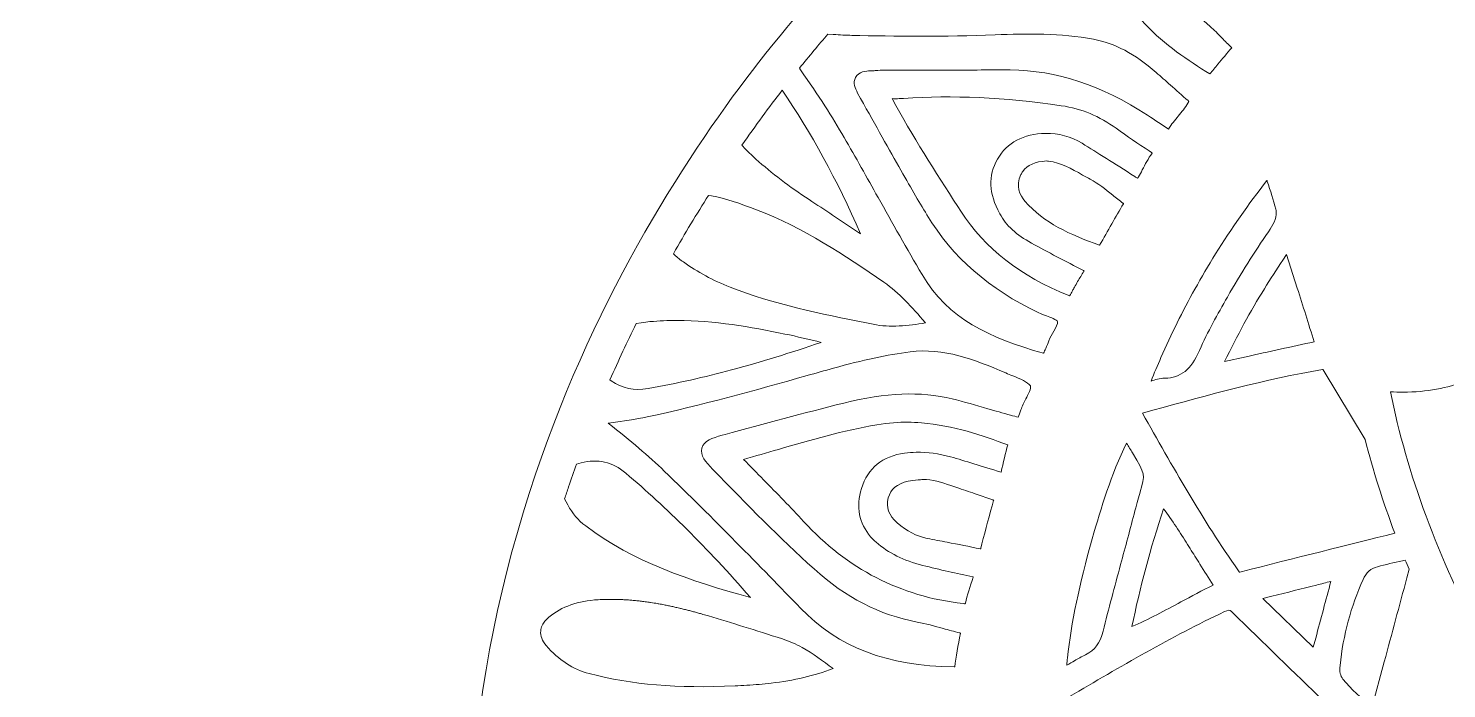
# Model space of a CAD drawing. Extents: x 126 to 2875, y -2951 to -49.
# Drawn here: x 126 to 761, y -1525 to -1229 of the extents above; entities that cross this region are included whole.
import ezdxf

# ---------------------------------------------------------------- set-up
doc = ezdxf.new("R2010")
doc.units = 0
doc.header["$MEASUREMENT"] = 0
doc.layers.add('Layer 1', color=7, linetype='Continuous')

# ---------------------------------------------------------------- blocks, each defined once
blk = doc.blocks.new('block 2')
at = {"layer": 'Layer 1', "lineweight": 0}
for points, knots in [([(2818.52, -1015.73), (2765.29, -1065.49), (2703.63, -1093.3), (2640.24, -1096.15), (2556.69, -1099.87), (2474.7, -1071.45), (2412.6, -1046.28), (2390.46, -1037.31), (2368.11, -1027.6), (2346.48, -1018.23), (2338.27, -1014.67), (2330.02, -1011.09), (2321.71, -1007.53), (2370.51, -1008.44), (2426.27, -1007.2), (2513.09, -924.65), (2568.78, -871.7), (2642.17, -798.11), (2625.81, -711.87), (2622.52, -694.49), (2611.09, -653.09), (2560.09, -612.54), (2565.36, -622.37), (2601.86, -692.87), (2569.54, -747.69), (2554.2, -773.71), (2526.78, -791.73), (2470.03, -803.98), (2455.63, -807.08), (2439.86, -809.44), (2422.81, -811.04), (2491.94, -734.79), (2533.75, -634.63), (2547.11, -513), (2561.91, -378.42), (2538.09, -252.24), (2515.5, -170.1), (2510.84, -153.21), (2505.7, -136.24), (2500.21, -119.65), (2496.11, -107.32), (2491.02, -97.85), (2485.03, -91.28), (2485.03, -91.28), (2489.08, -88.91), (2489.08, -88.91), (2488.22, -87.43), (2467.53, -52.75), (2420.58, -50.35), (2390.21, -48.79), (2356.11, -61.25), (2319.21, -87.4), (2293.72, -105.48), (2266.78, -130.21), (2238.64, -161.33), (2186.92, -191.97), (2146.46, -219.39), (2111.33, -247.55), (2059.02, -289.5), (2001.37, -329.63), (1934.36, -338.98), (1877.45, -346.93), (1826.29, -329.19), (1772.12, -310.4), (1744.15, -300.69), (1715.23, -290.66), (1685.52, -284.53), (1598.6, -266.59), (1534.9, -282.01), (1500.31, -329.06), (1465.72, -282.01), (1402.02, -266.61), (1315.1, -284.53), (1285.39, -290.66), (1256.47, -300.69), (1228.5, -310.4), (1174.33, -329.19), (1123.17, -346.93), (1066.26, -338.98), (999.25, -329.63), (941.6, -289.5), (889.29, -247.55), (854.16, -219.39), (813.72, -191.97), (761.98, -161.33), (733.84, -130.21), (706.9, -105.48), (681.41, -87.4), (644.51, -61.25), (610.42, -48.78), (580.04, -50.35), (533.09, -52.75), (512.4, -87.43), (511.54, -88.91), (511.54, -88.91), (515.6, -91.28), (515.6, -91.28), (509.6, -97.85), (504.51, -107.32), (500.43, -119.65), (494.91, -136.25), (489.76, -153.22), (485.12, -170.1), (462.53, -252.24), (438.71, -378.42), (453.51, -513), (466.87, -634.63), (508.68, -734.79), (577.81, -811.04), (560.76, -809.44), (544.99, -807.08), (530.59, -803.98), (473.84, -791.73), (446.42, -773.71), (431.08, -747.69), (398.76, -692.87), (435.26, -622.37), (440.53, -612.54), (389.53, -653.09), (378.1, -694.49), (374.81, -711.87), (358.45, -798.11), (431.84, -871.7), (487.53, -924.65), (574.36, -1007.2), (630.11, -1008.44), (678.91, -1007.53), (670.6, -1011.09), (662.35, -1014.67), (654.14, -1018.23), (632.51, -1027.6), (610.16, -1037.31), (588.02, -1046.28), (525.92, -1071.45), (443.9, -1099.88), (360.39, -1096.15), (296.99, -1093.3), (235.33, -1065.49), (182.1, -1015.73), (182.1, -1015.73), (125.87, -963.15), (125.87, -963.15), (125.87, -963.15), (170.22, -1026.07), (170.22, -1026.07), (219.77, -1096.34), (304.4, -1156.08), (385.84, -1178.26), (421.01, -1187.83), (457.96, -1193.28), (496.54, -1194.59), (485.65, -1205.66), (470.29, -1222.36), (453.05, -1244.47), (422.71, -1283.4), (380.73, -1347.02), (353.04, -1429.06), (321.9, -1521.35), (314.84, -1617.62), (332.07, -1715.18), (353.53, -1836.78), (412.97, -1960.62), (508.76, -2083.27), (508.76, -2083.27), (517.35, -2094.25), (517.35, -2094.25), (517.35, -2094.25), (522.39, -2081.24), (522.39, -2081.24), (522.59, -2080.7), (544.03, -2026.57), (607.28, -1966.45), (618.55, -1955.74), (631.63, -1944.41), (646.68, -1932.9), (644.92, -1962.85), (643.59, -2025.77), (654.99, -2105.75), (664.24, -2170.7), (680.05, -2233.27), (701.96, -2291.74), (729.36, -2364.83), (766.43, -2431.68), (812.16, -2490.44), (814.05, -2493.21), (839.63, -2531.25), (859.49, -2587.32), (878.32, -2640.42), (895.73, -2721.14), (871.87, -2804.06), (871.87, -2804.06), (865.62, -2825.84), (865.62, -2825.84), (865.62, -2825.84), (884.08, -2812.68), (884.08, -2812.68), (885.65, -2811.57), (922.92, -2784.71), (954.16, -2735.73), (978.8, -2697.08), (1003.28, -2637.97), (992.89, -2564.05), (993.48, -2564.79), (994.03, -2565.49), (994.54, -2566.17), (1016.21, -2595.31), (1039.76, -2622.73), (1064.5, -2647.63), (1109.21, -2692.65), (1155.37, -2726.78), (1201.72, -2749.11), (1255.68, -2775.1), (1310.13, -2785.14), (1363.64, -2778.93), (1378.87, -2809.5), (1404.34, -2833.21), (1429, -2856.2), (1455.2, -2880.59), (1479.94, -2903.62), (1493.04, -2933.91), (1493.04, -2933.91), (1500.31, -2950.67), (1500.31, -2950.67), (1500.31, -2950.67), (1507.58, -2933.91), (1507.58, -2933.91), (1520.68, -2903.62), (1545.42, -2880.59), (1571.62, -2856.2), (1596.29, -2833.21), (1621.76, -2809.5), (1636.98, -2778.93), (1690.49, -2785.14), (1744.94, -2775.1), (1798.9, -2749.11), (1845.25, -2726.78), (1891.43, -2692.65), (1936.12, -2647.63), (1960.86, -2622.73), (1984.41, -2595.33), (2006.08, -2566.18), (2006.59, -2565.5), (2007.14, -2564.79), (2007.73, -2564.05), (1997.35, -2637.97), (2021.82, -2697.08), (2046.46, -2735.73), (2077.7, -2784.71), (2114.98, -2811.57), (2116.54, -2812.68), (2116.54, -2812.68), (2135, -2825.84), (2135, -2825.84), (2135, -2825.84), (2128.75, -2804.06), (2128.75, -2804.06), (2104.89, -2721.14), (2122.3, -2640.42), (2141.13, -2587.32), (2161.01, -2531.22), (2186.59, -2493.18), (2188.46, -2490.44), (2234.19, -2431.68), (2271.26, -2364.83), (2298.65, -2291.74), (2320.57, -2233.27), (2336.38, -2170.7), (2345.63, -2105.75), (2357.03, -2025.77), (2355.7, -1962.85), (2353.94, -1932.9), (2368.99, -1944.41), (2382.07, -1955.74), (2393.34, -1966.45), (2456.59, -2026.57), (2478.03, -2080.7), (2478.23, -2081.24), (2478.23, -2081.24), (2483.25, -2094.29), (2483.25, -2094.29), (2483.25, -2094.29), (2491.86, -2083.27), (2491.86, -2083.27), (2587.65, -1960.62), (2647.09, -1836.78), (2668.55, -1715.18), (2685.78, -1617.62), (2678.72, -1521.35), (2647.58, -1429.06), (2619.89, -1347.02), (2577.91, -1283.4), (2547.57, -1244.47), (2530.33, -1222.36), (2514.97, -1205.66), (2504.08, -1194.59), (2542.66, -1193.28), (2579.61, -1187.83), (2614.78, -1178.26), (2696.22, -1156.08), (2780.85, -1096.34), (2830.4, -1026.07), (2830.4, -1026.07), (2874.75, -963.15), (2874.75, -963.15), (2874.75, -963.15), (2818.52, -1015.73), (2818.52, -1015.73)], [0, 0, 0, 0, 1, 1, 1, 2, 2, 2, 3, 3, 3, 4, 4, 4, 5, 5, 5, 6, 6, 6, 7, 7, 7, 8, 8, 8, 9, 9, 9, 10, 10, 10, 11, 11, 11, 12, 12, 12, 13, 13, 13, 14, 14, 14, 15, 15, 15, 16, 16, 16, 17, 17, 17, 18, 18, 18, 19, 19, 19, 20, 20, 20, 21, 21, 21, 22, 22, 22, 23, 23, 23, 24, 24, 24, 25, 25, 25, 26, 26, 26, 27, 27, 27, 28, 28, 28, 29, 29, 29, 30, 30, 30, 31, 31, 31, 32, 32, 32, 33, 33, 33, 34, 34, 34, 35, 35, 35, 36, 36, 36, 37, 37, 37, 38, 38, 38, 39, 39, 39, 40, 40, 40, 41, 41, 41, 42, 42, 42, 43, 43, 43, 44, 44, 44, 45, 45, 45, 46, 46, 46, 47, 47, 47, 48, 48, 48, 49, 49, 49, 50, 50, 50, 51, 51, 51, 52, 52, 52, 53, 53, 53, 54, 54, 54, 55, 55, 55, 56, 56, 56, 57, 57, 57, 58, 58, 58, 59, 59, 59, 60, 60, 60, 61, 61, 61, 62, 62, 62, 63, 63, 63, 64, 64, 64, 65, 65, 65, 66, 66, 66, 67, 67, 67, 68, 68, 68, 69, 69, 69, 70, 70, 70, 71, 71, 71, 72, 72, 72, 73, 73, 73, 74, 74, 74, 75, 75, 75, 76, 76, 76, 77, 77, 77, 78, 78, 78, 79, 79, 79, 80, 80, 80, 81, 81, 81, 82, 82, 82, 83, 83, 83, 84, 84, 84, 85, 85, 85, 86, 86, 86, 87, 87, 87, 88, 88, 88, 89, 89, 89, 90, 90, 90, 91, 91, 91, 92, 92, 92, 93, 93, 93, 94, 94, 94, 95, 95, 95, 96, 96, 96, 97, 97, 97, 98, 98, 98, 99, 99, 99, 100, 100, 100, 101, 101, 101, 102, 102, 102, 102]), ([(607.9, -1190.24), (607.9, -1190.24), (607.22, -1187.69), (607.22, -1187.69), (612.84, -1186.84), (618.49, -1185.9), (624.17, -1184.89), (624.17, -1184.89), (624.69, -1186.38), (624.69, -1186.38), (624.84, -1186.8), (624.99, -1187.25), (625.15, -1187.67), (630.42, -1202.22), (639.97, -1215.19), (655.18, -1228.44), (657, -1230.03), (658.7, -1231.78), (660.48, -1233.63), (661.86, -1235.04), (663.27, -1236.49), (664.76, -1237.89), (664.81, -1237.92), (664.84, -1237.97), (664.88, -1238), (664.87, -1238.01), (664.85, -1238.03), (664.85, -1238.03), (662.72, -1240.47), (660.66, -1242.97), (658.66, -1245.41), (657.46, -1246.86), (656.26, -1248.32), (655.04, -1249.76), (645.41, -1243.62), (634.68, -1236.62), (626.24, -1227.6), (615.86, -1216.48), (611.14, -1202.48), (607.9, -1190.24)], [0, 0, 0, 0, 1, 1, 1, 2, 2, 2, 3, 3, 3, 4, 4, 4, 5, 5, 5, 6, 6, 6, 7, 7, 7, 8, 8, 8, 9, 9, 9, 10, 10, 10, 11, 11, 11, 12, 12, 12, 13, 13, 13, 13]), ([(483.94, -1231.9), (483.94, -1231.9), (486.31, -1232.06), (486.31, -1232.06), (489.44, -1232.28), (492.18, -1232.41), (494.7, -1232.46), (513.73, -1232.88), (536.24, -1233.18), (558.87, -1232.22), (573.1, -1231.6), (588.3, -1231.43), (602.94, -1234.18), (612.44, -1235.97), (621.37, -1240.7), (631.03, -1249.08), (633.16, -1250.93), (635.28, -1252.81), (637.39, -1254.7), (639.97, -1257.02), (642.64, -1259.41), (645.34, -1261.71), (645.51, -1261.85), (645.62, -1261.96), (645.72, -1262.06), (645.64, -1262.23), (645.49, -1262.5), (645.24, -1262.9), (644.04, -1264.89), (642.53, -1266.7), (640.93, -1268.61), (639.42, -1270.45), (637.85, -1272.33), (636.49, -1274.45), (633.7, -1272.52), (630.66, -1270.48), (627.19, -1268.23), (606.52, -1254.79), (586.39, -1248.14), (565.65, -1247.91), (560.69, -1247.84), (555.66, -1247.92), (550.8, -1248), (547.29, -1248.05), (543.77, -1248.11), (540.26, -1248.11), (534.83, -1248.13), (529.38, -1248.1), (523.95, -1248.06), (519.22, -1248.03), (514.5, -1248.02), (509.77, -1248.02), (508.22, -1248.02), (506.7, -1248.13), (505.23, -1248.24), (504.44, -1248.29), (503.66, -1248.35), (502.87, -1248.38), (501.24, -1248.46), (497.83, -1248.63), (496.36, -1251.28), (495.06, -1253.6), (496.13, -1256.14), (497.31, -1258.31), (504.44, -1271.16), (510.28, -1281.62), (515.72, -1291.23), (520.72, -1300.03), (524.6, -1306.71), (528.35, -1312.89), (539.88, -1331.9), (556.26, -1346.24), (578.41, -1356.75), (579.55, -1357.29), (580.75, -1357.72), (581.92, -1358.14), (583.84, -1358.82), (586.45, -1359.77), (586.88, -1360.79), (587.18, -1361.5), (585.94, -1363.62), (585.14, -1365.01), (584.36, -1366.38), (583.55, -1367.77), (583.01, -1369.29), (582.6, -1370.44), (582.08, -1371.58), (581.53, -1372.8), (581.21, -1373.5), (580.91, -1374.18), (580.61, -1374.88), (556.33, -1368.07), (537.76, -1359.41), (526.14, -1339.64), (519.41, -1328.19), (512.83, -1316.42), (506.45, -1305.04), (501.51, -1296.22), (496.41, -1287.1), (491.27, -1278.2), (486.01, -1269.07), (479.82, -1259.46), (471.78, -1247.95), (471.78, -1247.95), (471.24, -1247.19), (471.24, -1247.19), (475.64, -1241.72), (479.9, -1236.6), (483.94, -1231.9)], [0, 0, 0, 0, 1, 1, 1, 2, 2, 2, 3, 3, 3, 4, 4, 4, 5, 5, 5, 6, 6, 6, 7, 7, 7, 8, 8, 8, 9, 9, 9, 10, 10, 10, 11, 11, 11, 12, 12, 12, 13, 13, 13, 14, 14, 14, 15, 15, 15, 16, 16, 16, 17, 17, 17, 18, 18, 18, 19, 19, 19, 20, 20, 20, 21, 21, 21, 22, 22, 22, 23, 23, 23, 24, 24, 24, 25, 25, 25, 26, 26, 26, 27, 27, 27, 28, 28, 28, 29, 29, 29, 30, 30, 30, 31, 31, 31, 32, 32, 32, 33, 33, 33, 34, 34, 34, 35, 35, 35, 36, 36, 36, 36]), ([(463.48, -1257.06), (476.43, -1275.97), (487.99, -1297.06), (498.66, -1321.34), (498.66, -1321.34), (496.84, -1320.12), (496.84, -1320.12), (489.59, -1315.29), (482.57, -1310.62), (475.53, -1306), (466.82, -1300.3), (458.81, -1294.21), (451.74, -1287.89), (449.84, -1286.2), (447.94, -1284.31), (445.95, -1282.16), (445.95, -1282.16), (445.47, -1281.65), (445.47, -1281.65), (451.6, -1272.85), (457.64, -1264.64), (463.48, -1257.06)], [0, 0, 0, 0, 1, 1, 1, 2, 2, 2, 3, 3, 3, 4, 4, 4, 5, 5, 5, 6, 6, 6, 7, 7, 7, 7]), ([(629.19, -1285.25), (627.46, -1287.67), (626.1, -1290.27), (624.77, -1292.77), (624.25, -1293.78), (623.71, -1294.79), (623.16, -1295.78), (622.98, -1296.11), (622.83, -1296.33), (622.71, -1296.5), (622.33, -1296.3), (621.86, -1295.98), (621.46, -1295.73), (612.03, -1289.63), (604.75, -1285.03), (597.81, -1280.8), (592.81, -1277.74), (587.35, -1276.26), (581.56, -1276.37), (571.55, -1276.57), (564.29, -1280.45), (559.93, -1287.94), (555.66, -1295.3), (556.01, -1303.29), (560.96, -1312.38), (563.86, -1317.7), (568.37, -1321.88), (575.18, -1325.53), (582.51, -1329.51), (590.41, -1333.73), (598.48, -1337.83), (598.57, -1337.9), (598.69, -1337.95), (598.76, -1337.99), (598.73, -1338.04), (598.7, -1338.09), (598.67, -1338.14), (597.67, -1339.65), (596.74, -1341.22), (595.84, -1342.77), (595.36, -1343.6), (594.89, -1344.44), (594.43, -1345.26), (594.11, -1345.83), (593.79, -1346.38), (593.49, -1346.94), (593.11, -1347.63), (592.73, -1348.33), (592.37, -1349.01), (592.35, -1349.06), (592.32, -1349.09), (592.31, -1349.14), (592.2, -1349.11), (592.07, -1349.06), (591.93, -1348.99), (570.18, -1340.34), (554.35, -1327.99), (543.52, -1311.26), (543.52, -1311.26), (542.21, -1309.2), (542.21, -1309.2), (532.11, -1293.59), (521.67, -1277.46), (512.79, -1260.81), (513.85, -1260.82), (514.91, -1260.82), (515.98, -1260.81), (515.98, -1260.81), (517.68, -1260.81), (517.68, -1260.81), (517.68, -1260.81), (517.92, -1260.79), (517.92, -1260.79), (539.72, -1259.15), (562.83, -1260.17), (588.54, -1263.97), (597.53, -1265.3), (605.81, -1268.71), (613.11, -1274.1), (617.93, -1277.67), (623.02, -1280.99), (627.92, -1284.22), (627.92, -1284.22), (629, -1284.93), (629, -1284.93), (629.11, -1285.01), (629.19, -1285.07), (629.27, -1285.12), (629.25, -1285.15), (629.22, -1285.2), (629.19, -1285.25)], [0, 0, 0, 0, 1, 1, 1, 2, 2, 2, 3, 3, 3, 4, 4, 4, 5, 5, 5, 6, 6, 6, 7, 7, 7, 8, 8, 8, 9, 9, 9, 10, 10, 10, 11, 11, 11, 12, 12, 12, 13, 13, 13, 14, 14, 14, 15, 15, 15, 16, 16, 16, 17, 17, 17, 18, 18, 18, 19, 19, 19, 20, 20, 20, 21, 21, 21, 22, 22, 22, 23, 23, 23, 24, 24, 24, 25, 25, 25, 26, 26, 26, 27, 27, 27, 28, 28, 28, 29, 29, 29, 30, 30, 30, 30]), ([(616.37, -1307.87), (612.85, -1313.88), (609.43, -1319.87), (605.67, -1326.48), (592.42, -1321.61), (580.77, -1316.67), (572.23, -1306.73), (570, -1304.12), (567.88, -1299.95), (570.46, -1294.84), (570.7, -1294.35), (570.97, -1293.91), (571.27, -1293.48), (573.34, -1290.54), (576.78, -1289.02), (581.91, -1288.73), (582.22, -1288.76), (582.54, -1288.81), (582.86, -1288.86), (588.19, -1289.49), (593, -1292.17), (598.07, -1295.02), (599.22, -1295.66), (600.38, -1296.31), (601.53, -1296.95), (605.08, -1298.86), (608.23, -1301.36), (611.55, -1304.01), (613.06, -1305.21), (614.58, -1306.41), (616.13, -1307.57), (616.24, -1307.65), (616.34, -1307.73), (616.41, -1307.79), (616.4, -1307.82), (616.38, -1307.84), (616.37, -1307.87)], [0, 0, 0, 0, 1, 1, 1, 2, 2, 2, 3, 3, 3, 4, 4, 4, 5, 5, 5, 6, 6, 6, 7, 7, 7, 8, 8, 8, 9, 9, 9, 10, 10, 10, 11, 11, 11, 12, 12, 12, 12]), ([(681.3, -1320.41), (675.02, -1329.51), (669.02, -1339.07), (662.95, -1349.71), (658.58, -1357.37), (654.06, -1365.28), (650.45, -1373.58), (646.65, -1382.27), (642.14, -1385.88), (634.86, -1386.04), (632.64, -1386.08), (630.57, -1386.78), (628.73, -1387.38), (628.73, -1387.38), (628.73, -1387.38), (628.71, -1387.38), (630.14, -1383.85), (631.63, -1380.32), (633.16, -1376.84), (637.77, -1366.34), (642.85, -1356.07), (648.36, -1346.14), (651.29, -1340.86), (654.41, -1335.6), (657.65, -1330.39), (664.65, -1319.16), (672.32, -1308.12), (680.65, -1297.45), (680.7, -1297.6), (680.75, -1297.75), (680.79, -1297.9), (682.23, -1302.17), (683.6, -1306.21), (684.58, -1310.31), (684.69, -1310.73), (684.75, -1311.18), (684.77, -1311.6), (684.94, -1314.66), (683.22, -1317.62), (681.3, -1320.41)], [0, 0, 0, 0, 1, 1, 1, 2, 2, 2, 3, 3, 3, 4, 4, 4, 5, 5, 5, 6, 6, 6, 7, 7, 7, 8, 8, 8, 9, 9, 9, 10, 10, 10, 11, 11, 11, 12, 12, 12, 13, 13, 13, 13]), ([(430.51, -1304.15), (430.51, -1304.15), (431.81, -1304.37), (431.81, -1304.37), (438.39, -1305.53), (444.6, -1307.79), (452.02, -1310.62), (473.08, -1318.66), (491.74, -1331.06), (509.03, -1343.04), (515.99, -1347.87), (521.59, -1354.27), (527.52, -1361.04), (527.59, -1361.14), (527.67, -1361.21), (527.75, -1361.31), (519.85, -1362.58), (511.86, -1363.43), (504.31, -1361.91), (504.31, -1361.91), (501.3, -1361.31), (501.3, -1361.31), (480.9, -1357.21), (459.81, -1352.97), (440.15, -1345.24), (432.63, -1342.28), (425.59, -1338.5), (419.24, -1333.99), (417.89, -1333.04), (416.57, -1331.96), (415.3, -1330.81), (415.3, -1330.81), (414.76, -1330.32), (414.76, -1330.32), (419.97, -1321.18), (425.22, -1312.44), (430.51, -1304.15)], [0, 0, 0, 0, 1, 1, 1, 2, 2, 2, 3, 3, 3, 4, 4, 4, 5, 5, 5, 6, 6, 6, 7, 7, 7, 8, 8, 8, 9, 9, 9, 10, 10, 10, 11, 11, 11, 12, 12, 12, 12]), ([(687.77, -1333.16), (687.77, -1333.16), (689.45, -1330.58), (689.45, -1330.58), (689.45, -1330.58), (694.23, -1345.7), (694.23, -1345.7), (696.75, -1353.71), (699.27, -1361.71), (701.8, -1369.72), (701.82, -1369.73), (701.82, -1369.73), (701.82, -1369.75), (691.65, -1371.93), (681.33, -1374.21), (671.36, -1376.43), (671.36, -1376.43), (661.67, -1378.58), (661.67, -1378.58), (667.28, -1366.99), (673.26, -1356.02), (679.48, -1345.99), (682.16, -1341.67), (685, -1337.34), (687.77, -1333.16)], [0, 0, 0, 0, 1, 1, 1, 2, 2, 2, 3, 3, 3, 4, 4, 4, 5, 5, 5, 6, 6, 6, 7, 7, 7, 8, 8, 8, 8]), ([(398.14, -1361.59), (398.14, -1361.59), (400.39, -1361.23), (400.39, -1361.23), (401.83, -1360.99), (403.09, -1360.82), (404.28, -1360.72), (408.37, -1360.36), (412.42, -1360.19), (416.45, -1360.19), (433.2, -1360.19), (449.44, -1363.05), (464.72, -1366.26), (470.16, -1367.4), (475.67, -1368.72), (481.02, -1370), (467.16, -1374.73), (453.92, -1378.8), (440.75, -1382.36), (428.85, -1385.59), (416.28, -1388.39), (403.41, -1390.71), (397.22, -1391.83), (391.84, -1390.67), (386.93, -1387.18), (386.93, -1387.18), (386.38, -1386.8), (386.38, -1386.8), (390.18, -1378.14), (394.1, -1369.73), (398.14, -1361.59)], [0, 0, 0, 0, 1, 1, 1, 2, 2, 2, 3, 3, 3, 4, 4, 4, 5, 5, 5, 6, 6, 6, 7, 7, 7, 8, 8, 8, 9, 9, 9, 10, 10, 10, 10]), ([(386.69, -1406.06), (392.36, -1405.27), (397.73, -1404.52), (403.05, -1403.38), (427.25, -1398.26), (451.41, -1391.45), (474.76, -1384.86), (478.65, -1383.77), (482.54, -1382.68), (486.44, -1381.59), (499.7, -1377.87), (510.61, -1375.54), (520.76, -1374.24), (535.83, -1372.31), (549.63, -1377.63), (563.62, -1383.71), (564.6, -1384.15), (565.68, -1384.56), (566.76, -1384.99), (569.99, -1386.24), (573.64, -1387.68), (574.67, -1389.52), (575.18, -1390.45), (573.64, -1393.41), (572.65, -1395.36), (571.82, -1396.93), (571, -1398.56), (570.43, -1400.19), (570.07, -1401.31), (569.56, -1402.75), (569.23, -1403.45), (568.45, -1403.35), (566.93, -1402.94), (565.79, -1402.63), (562.39, -1401.71), (558.92, -1400.69), (555.58, -1399.71), (550.37, -1398.18), (544.99, -1396.61), (539.59, -1395.3), (525.39, -1391.86), (509.99, -1392.46), (491.09, -1397.2), (473.3, -1401.66), (455.3, -1406.55), (437.9, -1411.25), (437.9, -1411.25), (436.56, -1411.63), (436.56, -1411.63), (432.17, -1412.82), (428.48, -1414.07), (427.57, -1417.38), (426.66, -1420.67), (429.2, -1423.6), (432.33, -1426.83), (448.05, -1443.01), (462.33, -1457.54), (477.81, -1471.53), (491.98, -1484.34), (507.08, -1492.11), (523.97, -1495.29), (527.85, -1496.02), (531.79, -1497.13), (535.6, -1498.19), (538.04, -1498.87), (540.56, -1499.57), (543.09, -1500.18), (543.19, -1500.21), (543.27, -1500.23), (543.34, -1500.26), (543.34, -1500.28), (543.34, -1500.29), (543.33, -1500.33), (542.27, -1505.87), (541.43, -1510.8), (540.78, -1515.41), (540.78, -1515.41), (540.59, -1515.41), (540.59, -1515.41), (510.59, -1515.02), (488.72, -1506.66), (471.75, -1489.1), (453.92, -1470.66), (432.73, -1448.94), (410.72, -1427.68), (403.7, -1420.91), (395.7, -1414.09), (385.57, -1406.22), (385.95, -1406.17), (386.31, -1406.11), (386.69, -1406.06)], [0, 0, 0, 0, 1, 1, 1, 2, 2, 2, 3, 3, 3, 4, 4, 4, 5, 5, 5, 6, 6, 6, 7, 7, 7, 8, 8, 8, 9, 9, 9, 10, 10, 10, 11, 11, 11, 12, 12, 12, 13, 13, 13, 14, 14, 14, 15, 15, 15, 16, 16, 16, 17, 17, 17, 18, 18, 18, 19, 19, 19, 20, 20, 20, 21, 21, 21, 22, 22, 22, 23, 23, 23, 24, 24, 24, 25, 25, 25, 26, 26, 26, 27, 27, 27, 28, 28, 28, 29, 29, 29, 30, 30, 30, 30]), ([(629.52, -1400.44), (654.26, -1393.62), (679.84, -1386.57), (705.54, -1382.16), (705.54, -1382.16), (705.76, -1382.13), (705.76, -1382.13), (705.79, -1382.16), (705.8, -1382.2), (705.84, -1382.24), (705.84, -1382.24), (724.58, -1413.47), (724.58, -1413.47), (728.14, -1427.38), (732.59, -1441.39), (737.91, -1455.53), (717.33, -1460.64), (693.11, -1466.69), (669.02, -1472.81), (668.59, -1472.92), (668.38, -1472.92), (668.37, -1472.94), (668.32, -1472.89), (668.15, -1472.75), (667.83, -1472.31), (651.78, -1449.48), (638.1, -1425.21), (624.92, -1401.71), (624.92, -1401.71), (629.52, -1400.44), (629.52, -1400.44)], [0, 0, 0, 0, 1, 1, 1, 2, 2, 2, 3, 3, 3, 4, 4, 4, 5, 5, 5, 6, 6, 6, 7, 7, 7, 8, 8, 8, 9, 9, 9, 10, 10, 10, 10]), ([(1132.45, -1495.42), (1145.87, -1502.78), (1160.53, -1506.55), (1176.06, -1506.55), (1179.44, -1506.55), (1182.88, -1506.33), (1186.34, -1505.98), (1186.34, -1505.98), (1186.34, -1505.99), (1186.34, -1505.99), (1178.95, -1536.32), (1170.71, -1566.22), (1161.89, -1595.65), (1121.54, -1605.93), (1083.99, -1610.1), (1049.59, -1610.1), (976.9, -1610.1), (918.35, -1591.44), (877.29, -1572.19), (822.33, -1546.44), (787.85, -1515), (777.8, -1505.15), (757.24, -1466.37), (743.35, -1428.92), (735.94, -1392.11), (737.88, -1392.24), (739.79, -1392.32), (741.64, -1392.32), (752.3, -1392.32), (761.56, -1390.42), (769.6, -1387.32), (782.15, -1399.78), (821.8, -1436.86), (878.22, -1467.8), (918.02, -1489.61), (957.83, -1503.71), (996.56, -1509.71), (1010.84, -1511.91), (1024.98, -1513.02), (1038.94, -1513.02), (1071.18, -1513.02), (1102.48, -1507.12), (1132.45, -1495.42)], [0, 0, 0, 0, 1, 1, 1, 2, 2, 2, 3, 3, 3, 4, 4, 4, 5, 5, 5, 6, 6, 6, 7, 7, 7, 8, 8, 8, 9, 9, 9, 10, 10, 10, 11, 11, 11, 12, 12, 12, 13, 13, 13, 14, 14, 14, 14]), ([(561.61, -1428.19), (552.56, -1425.32), (545.56, -1423.19), (538.94, -1421.29), (533.8, -1419.82), (528.62, -1419.14), (523.48, -1419.25), (521.77, -1419.29), (520.06, -1419.42), (518.37, -1419.64), (508.49, -1420.91), (501.81, -1426.37), (499.05, -1435.42), (496.52, -1443.7), (497.95, -1451.11), (503.14, -1457.05), (503.87, -1457.9), (504.69, -1458.73), (505.59, -1459.5), (511.1, -1464.36), (517.94, -1467.76), (526.47, -1469.92), (534.12, -1471.85), (541.67, -1473.57), (548.92, -1475.06), (548.98, -1475.08), (549.04, -1475.09), (549.11, -1475.11), (549.11, -1475.12), (549.09, -1475.16), (549.09, -1475.19), (547.59, -1479.43), (546.45, -1483.25), (545.58, -1486.85), (545.55, -1486.97), (545.53, -1487.06), (545.5, -1487.14), (545.29, -1487.12), (544.98, -1487.11), (544.5, -1487.04), (516.23, -1483.69), (492.88, -1471.64), (473.11, -1450.22), (467.27, -1443.89), (461.13, -1437.64), (455.21, -1431.59), (452.2, -1428.54), (449.21, -1425.48), (446.23, -1422.41), (451.45, -1420.97), (456.69, -1419.44), (461.79, -1417.96), (476.12, -1413.78), (490.93, -1409.46), (505.88, -1406.98), (511.4, -1406.06), (515.63, -1405.68), (519.65, -1405.78), (521.75, -1405.81), (523.83, -1405.92), (525.87, -1406.09), (540.21, -1407.28), (553.33, -1411.66), (564.51, -1415.95), (563.58, -1419.52), (562.45, -1423.88), (561.61, -1428.19)], [0, 0, 0, 0, 1, 1, 1, 2, 2, 2, 3, 3, 3, 4, 4, 4, 5, 5, 5, 6, 6, 6, 7, 7, 7, 8, 8, 8, 9, 9, 9, 10, 10, 10, 11, 11, 11, 12, 12, 12, 13, 13, 13, 14, 14, 14, 15, 15, 15, 16, 16, 16, 17, 17, 17, 18, 18, 18, 19, 19, 19, 20, 20, 20, 21, 21, 21, 22, 22, 22, 22]), ([(623.89, -1436.91), (623.24, -1439.11), (622.41, -1441.87), (621.51, -1445.43), (619.44, -1453.49), (617.22, -1461.65), (615.08, -1469.55), (612.44, -1479.34), (609.7, -1489.43), (607.22, -1499.44), (605.89, -1504.74), (603.54, -1507.89), (599.35, -1509.97), (597.67, -1510.8), (596.06, -1511.74), (594.49, -1512.63), (593.33, -1513.29), (592.18, -1513.97), (590.99, -1514.59), (590.99, -1514.57), (590.99, -1514.56), (590.99, -1514.56), (591.09, -1513.51), (591.2, -1512.47), (591.31, -1511.41), (593.02, -1495.59), (596.56, -1478.51), (602.37, -1457.98), (606.32, -1444.08), (610.91, -1429.28), (617.76, -1415.1), (618.73, -1416.75), (619.6, -1418.2), (620.39, -1419.5), (626.17, -1429.17), (626.17, -1429.17), (623.89, -1436.91)], [0, 0, 0, 0, 1, 1, 1, 2, 2, 2, 3, 3, 3, 4, 4, 4, 5, 5, 5, 6, 6, 6, 7, 7, 7, 8, 8, 8, 9, 9, 9, 10, 10, 10, 11, 11, 11, 12, 12, 12, 12]), ([(367.81, -1434.79), (368.98, -1431.32), (370.17, -1427.91), (371.39, -1424.5), (371.39, -1424.5), (373.49, -1423.95), (373.49, -1423.95), (380.89, -1422.02), (387.41, -1423.54), (393.44, -1428.6), (411.74, -1444.02), (429.53, -1461.73), (449.29, -1484.26), (421.79, -1476.79), (397.09, -1468.44), (375.5, -1452.25), (372.08, -1449.67), (369.47, -1446.6), (367.52, -1442.85), (367.52, -1442.85), (366.08, -1440.08), (366.08, -1440.08), (366.65, -1438.32), (367.22, -1436.55), (367.81, -1434.79)], [0, 0, 0, 0, 1, 1, 1, 2, 2, 2, 3, 3, 3, 4, 4, 4, 5, 5, 5, 6, 6, 6, 7, 7, 7, 8, 8, 8, 8]), ([(537.42, -1459.56), (534.45, -1458.99), (531.46, -1458.42), (528.5, -1457.82), (523.76, -1456.86), (519.36, -1454.58), (515.04, -1450.84), (511.23, -1447.52), (509.91, -1443.88), (511.04, -1439.7), (512.1, -1435.76), (514.91, -1433.38), (519.9, -1432.21), (521.28, -1431.89), (522.77, -1431.77), (524.35, -1431.64), (525.08, -1431.58), (525.82, -1431.51), (526.55, -1431.42), (530.79, -1431.29), (534.84, -1432.7), (539.12, -1434.19), (540.27, -1434.59), (541.43, -1435), (542.6, -1435.36), (545.37, -1436.25), (548.19, -1437.23), (550.91, -1438.18), (553.21, -1438.99), (555.49, -1439.78), (557.8, -1440.54), (557.99, -1440.6), (558.15, -1440.66), (558.26, -1440.71), (558.26, -1440.74), (558.24, -1440.79), (558.22, -1440.85), (556.31, -1447.28), (554.62, -1453.88), (552.99, -1460.24), (552.99, -1460.24), (552.48, -1462.22), (552.48, -1462.22), (552.45, -1462.37), (552.42, -1462.48), (552.38, -1462.57), (552.34, -1462.57), (552.29, -1462.56), (552.23, -1462.54), (547.3, -1461.43), (542.28, -1460.48), (537.42, -1459.56)], [0, 0, 0, 0, 1, 1, 1, 2, 2, 2, 3, 3, 3, 4, 4, 4, 5, 5, 5, 6, 6, 6, 7, 7, 7, 8, 8, 8, 9, 9, 9, 10, 10, 10, 11, 11, 11, 12, 12, 12, 13, 13, 13, 14, 14, 14, 15, 15, 15, 16, 16, 16, 17, 17, 17, 17]), ([(656.54, -1478.77), (651.65, -1481.17), (646.82, -1483.77), (642.14, -1486.3), (635.01, -1490.13), (627.67, -1494.09), (620.17, -1497.32), (623.68, -1480.13), (628.43, -1462.38), (634.29, -1444.51), (638.31, -1449.81), (641.74, -1455.26), (645.08, -1460.56), (645.08, -1460.56), (646.21, -1462.33), (646.21, -1462.33), (647.68, -1464.66), (649.13, -1467), (650.61, -1469.35), (652.59, -1472.5), (654.55, -1475.63), (656.54, -1478.77)], [0, 0, 0, 0, 1, 1, 1, 2, 2, 2, 3, 3, 3, 4, 4, 4, 5, 5, 5, 6, 6, 6, 7, 7, 7, 7]), ([(727.68, -1533.69), (727.6, -1533.62), (727.52, -1533.55), (727.44, -1533.47), (722.82, -1529.34), (718.45, -1525.43), (714.68, -1520.87), (713.51, -1519.45), (713.07, -1517.45), (713.36, -1514.79), (714.83, -1501.1), (718.29, -1488.15), (723.68, -1476.3), (725.15, -1473.08), (727.17, -1471.25), (730.1, -1470.5), (733.82, -1469.58), (737.56, -1468.7), (741.29, -1467.83), (741.29, -1467.83), (742.62, -1467.51), (742.62, -1467.51), (743.18, -1468.89), (743.75, -1470.28), (744.33, -1471.66), (744.33, -1471.66), (743.29, -1475.54), (743.29, -1475.54), (739.92, -1488.04), (736.56, -1500.56), (733.21, -1513.07), (733.21, -1513.07), (727.68, -1533.69), (727.68, -1533.69)], [0, 0, 0, 0, 1, 1, 1, 2, 2, 2, 3, 3, 3, 4, 4, 4, 5, 5, 5, 6, 6, 6, 7, 7, 7, 8, 8, 8, 9, 9, 9, 10, 10, 10, 11, 11, 11, 11]), ([(709.3, -1477.1), (707.04, -1485.46), (704.79, -1493.85), (702.48, -1502.49), (702.48, -1502.49), (701.39, -1506.55), (701.39, -1506.55), (701.39, -1506.55), (678.85, -1484.75), (678.85, -1484.75), (678.85, -1484.75), (682.77, -1483.75), (682.77, -1483.75), (689.61, -1482.04), (696.23, -1480.4), (702.78, -1478.75), (704.97, -1478.2), (707.13, -1477.64), (709.3, -1477.1)], [0, 0, 0, 0, 1, 1, 1, 2, 2, 2, 3, 3, 3, 4, 4, 4, 5, 5, 5, 6, 6, 6, 6]), ([(355.35, -1499.3), (355.43, -1498.46), (355.65, -1497.62), (356.02, -1496.81), (356.63, -1495.47), (357.65, -1494.22), (359.02, -1493.09), (361.91, -1490.73), (365.17, -1488.91), (368.82, -1487.63), (372.5, -1486.33), (376.56, -1485.56), (381.12, -1485.29), (382.18, -1485.22), (383.24, -1485.19), (384.3, -1485.16), (384.67, -1485.16), (385.03, -1485.14), (385.4, -1485.14), (386.08, -1485.13), (386.77, -1485.13), (387.45, -1485.13), (387.93, -1485.14), (388.39, -1485.14), (388.86, -1485.16), (389.48, -1485.16), (390.1, -1485.18), (390.7, -1485.21), (391.17, -1485.22), (391.63, -1485.24), (392.09, -1485.27), (392.71, -1485.29), (393.33, -1485.34), (393.94, -1485.37), (394.39, -1485.4), (394.83, -1485.43), (395.27, -1485.46), (395.91, -1485.51), (396.54, -1485.57), (397.17, -1485.64), (397.6, -1485.67), (398.01, -1485.7), (398.42, -1485.75), (399.11, -1485.83), (399.79, -1485.9), (400.45, -1485.98), (400.81, -1486.02), (401.18, -1486.06), (401.53, -1486.11), (402.35, -1486.21), (403.17, -1486.33), (403.98, -1486.44), (404.19, -1486.47), (404.39, -1486.51), (404.6, -1486.54), (405.61, -1486.7), (406.62, -1486.85), (407.64, -1487.03), (407.84, -1487.06), (408.06, -1487.11), (408.27, -1487.16), (409.06, -1487.28), (409.84, -1487.42), (410.6, -1487.58), (410.93, -1487.65), (411.26, -1487.71), (411.59, -1487.77), (412.24, -1487.92), (412.89, -1488.04), (413.53, -1488.17), (413.87, -1488.25), (414.24, -1488.33), (414.59, -1488.41), (415.19, -1488.55), (415.79, -1488.67), (416.38, -1488.82), (416.74, -1488.9), (417.1, -1488.98), (417.47, -1489.07), (418.05, -1489.2), (418.62, -1489.34), (419.19, -1489.48), (419.54, -1489.56), (419.89, -1489.66), (420.24, -1489.74), (420.81, -1489.89), (421.38, -1490.04), (421.95, -1490.18), (422.28, -1490.27), (422.6, -1490.35), (422.93, -1490.43), (423.5, -1490.59), (424.07, -1490.75), (424.64, -1490.91), (424.64, -1490.91), (425.54, -1491.14), (425.54, -1491.14), (426.16, -1491.32), (426.78, -1491.49), (427.38, -1491.67), (427.6, -1491.73), (427.82, -1491.79), (428.04, -1491.86), (428.86, -1492.09), (429.67, -1492.33), (430.48, -1492.57), (441.02, -1495.7), (451.33, -1498.93), (463.58, -1502.84), (466.71, -1503.84), (469.67, -1505.17), (472.52, -1506.74), (477.29, -1509.36), (481.75, -1512.66), (486.28, -1516.17), (477.87, -1519.35), (468.93, -1521.46), (458.55, -1522.69), (455.09, -1523.1), (451.47, -1523.42), (447.64, -1523.64), (445.87, -1523.74), (444.12, -1523.83), (442.4, -1523.91), (416.53, -1525.07), (396.22, -1523.34), (377.13, -1518.4), (373.49, -1517.45), (370.07, -1515.95), (366.86, -1513.84), (363.65, -1511.75), (360.62, -1509.06), (357.76, -1505.77), (356, -1503.73), (355.16, -1501.5), (355.35, -1499.3)], [0, 0, 0, 0, 1, 1, 1, 2, 2, 2, 3, 3, 3, 4, 4, 4, 5, 5, 5, 6, 6, 6, 7, 7, 7, 8, 8, 8, 9, 9, 9, 10, 10, 10, 11, 11, 11, 12, 12, 12, 13, 13, 13, 14, 14, 14, 15, 15, 15, 16, 16, 16, 17, 17, 17, 18, 18, 18, 19, 19, 19, 20, 20, 20, 21, 21, 21, 22, 22, 22, 23, 23, 23, 24, 24, 24, 25, 25, 25, 26, 26, 26, 27, 27, 27, 28, 28, 28, 29, 29, 29, 30, 30, 30, 31, 31, 31, 32, 32, 32, 33, 33, 33, 34, 34, 34, 35, 35, 35, 36, 36, 36, 37, 37, 37, 38, 38, 38, 39, 39, 39, 40, 40, 40, 41, 41, 41, 42, 42, 42, 43, 43, 43, 44, 44, 44, 45, 45, 45, 45]), ([(689.34, -1565.8), (684.07, -1568.87), (678.61, -1571.81), (673.32, -1574.66), (671.71, -1575.53), (670.09, -1576.4), (668.46, -1577.29), (663.57, -1579.95), (658.63, -1582.69), (653.84, -1585.57), (653.46, -1585.79), (653.14, -1585.96), (652.82, -1586.12), (652.11, -1586.47), (651.52, -1586.63), (650.95, -1586.57), (650.13, -1586.47), (649.32, -1585.92), (648.09, -1584.87), (631.04, -1570.34), (614.94, -1554.18), (599.38, -1538.54), (596.44, -1535.59), (593.49, -1532.63), (590.55, -1529.69), (590.55, -1529.69), (592.24, -1528.69), (592.24, -1528.69), (614.63, -1515.51), (637.77, -1501.86), (661.66, -1490.65), (663.27, -1489.89), (663.82, -1489.81), (664.76, -1490.59), (664.95, -1490.75), (665.15, -1490.94), (665.41, -1491.18), (678.93, -1504.47), (692.78, -1517.9), (706.17, -1530.89), (711.82, -1536.37), (717.47, -1541.85), (723.11, -1547.32), (719.78, -1549.13), (716.44, -1550.93), (713.1, -1552.72), (705.27, -1556.9), (697.16, -1561.24), (689.34, -1565.8)], [0, 0, 0, 0, 1, 1, 1, 2, 2, 2, 3, 3, 3, 4, 4, 4, 5, 5, 5, 6, 6, 6, 7, 7, 7, 8, 8, 8, 9, 9, 9, 10, 10, 10, 11, 11, 11, 12, 12, 12, 13, 13, 13, 14, 14, 14, 15, 15, 15, 16, 16, 16, 16])]:
    blk.add_open_spline(points, degree=3, knots=knots, dxfattribs=at)

msp = doc.modelspace()

# ---------------------------------------------------------------- block references
at = {"layer": 'Layer 1'}
msp.add_blockref('block 2', (0, 0), dxfattribs=at)

doc.saveas('drawing.dxf')
